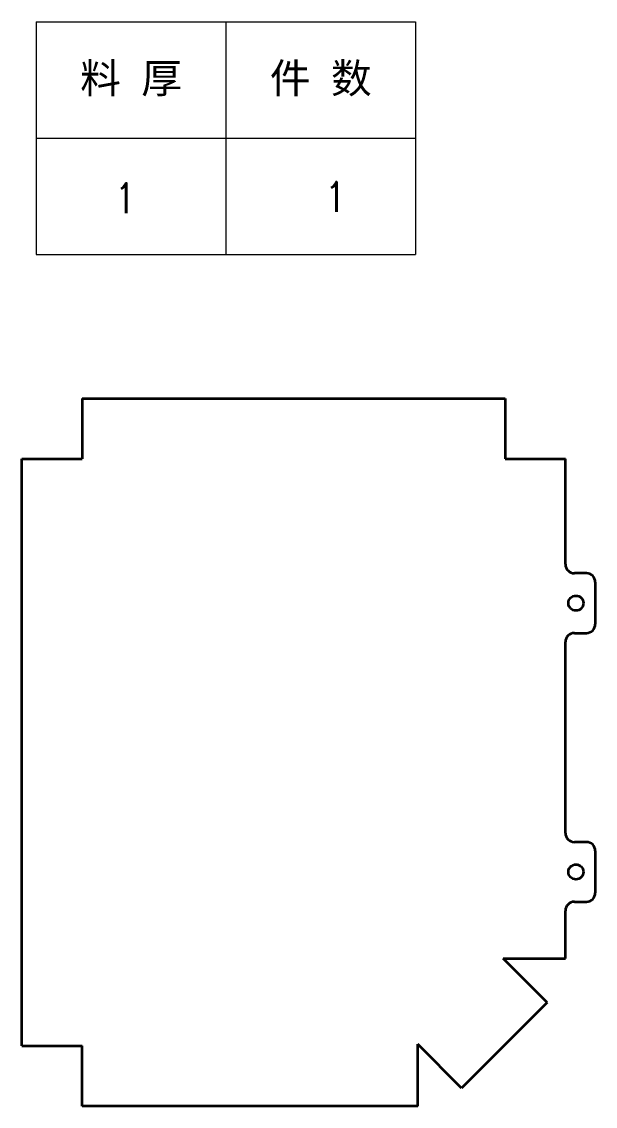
# Model space of a CAD drawing. Header units: millimetres. Extents: x 142029 to 212337, y -20537 to 1533.
# Drawn here: x 142847.4 to 143039.4, y 1169.7 to 1533 of the extents above; entities that cross this region are included whole.
import ezdxf
from ezdxf.enums import TextEntityAlignment as Align

# ---------------------------------------------------------------- set-up
doc = ezdxf.new("R2010")
doc.units = ezdxf.units.MM
doc.header["$LTSCALE"] = 0.5
doc.layers.add('标注线', color=3, linetype='Continuous', lineweight=18)
doc.layers.add('粗实线', color=7, linetype='Continuous', lineweight=35)
doc.styles.add('DIM', font='romans.shx', dxfattribs={"width": 0.8, "bigfont": 'bigfont.shx'})

# ---------------------------------------------------------------- blocks, each defined once
blk = doc.blocks.new('*T146')
at = {"color": 0, "linetype": 'ByBlock', "lineweight": -2, "transparency": 16777216}
for p, q in [((0, 0), (127, 0)), ((0, 0), (0, -78)), ((63.5, 0), (63.5, -78)), ((127, 0), (127, -78)), ((0, -39), (127, -39)), ((0, -78), (127, -78))]:
    blk.add_line(p, q, dxfattribs=at)
at = {"color": 0, "transparency": 16777216, "char_height": 10, "width": 60.5, "attachment_point": 5}
for s, insert in [('{\\fSimSun|b0|i0|c134|p2;料 厚}', (31.75, -19.5)), ('{\\fSimSun|b0|i0|c134|p2;件 数}', (95.25, -19.5))]:
    blk.add_mtext(s, dxfattribs=dict(at, insert=insert))
blk = doc.blocks.new('拆图参数')
blk.add_blockref('*T146', (-63.5, 78))
at = {"style": 'DIM', "width": 0.8}
blk.add_attdef('6', text='', height=10, dxfattribs=at).set_placement((-37.13, 18.91), align=Align.MIDDLE_LEFT)
blk.add_attdef('1', text='', height=10, dxfattribs=at).set_placement((36.65, 19.27), align=Align.MIDDLE_CENTER)

msp = doc.modelspace()

# ---------------------------------------------------------------- linework, layer by layer
at = {"layer": '粗实线', "ltscale": 0.025}
for p, q in [((142867.642, 1406.732), (142867.642, 1386.525)), ((143009.228, 1406.732), (143009.228, 1386.525)), ((142847.435, 1386.525), (142867.642, 1386.525)), ((143009.228, 1386.525), (143029.435, 1386.525)), ((143008.629, 1219.187), (143029.435, 1219.187)), ((143023.341, 1204.475), (143008.629, 1219.187)), ((142847.435, 1189.939), (142867.642, 1189.939)), ((142867.642, 1169.732), (142867.642, 1189.939)), ((142979.98, 1169.732), (142979.98, 1190.538)), ((142994.692, 1175.826), (142979.98, 1190.538))]:
    msp.add_line(p, q, dxfattribs=at)
at = {"layer": '粗实线'}
for p, q in [((142867.642, 1406.732), (143009.228, 1406.732)), ((142847.435, 1189.939), (142847.435, 1386.525)), ((143029.435, 1351.232), (143029.435, 1386.525)), ((143029.435, 1261.232), (143029.435, 1325.232)), ((143029.435, 1219.187), (143029.435, 1235.232)), ((143023.341, 1204.475), (142994.692, 1175.826)), ((142979.98, 1169.732), (142867.642, 1169.732))]:
    msp.add_line(p, q, dxfattribs=at)
at = {"layer": '粗实线', "ltscale": 0.1}
for p, q in [((143036.435, 1348.232), (143032.435, 1348.232)), ((143032.435, 1328.232), (143036.435, 1328.232)), ((143036.435, 1258.232), (143032.435, 1258.232)), ((143032.435, 1238.232), (143036.435, 1238.232))]:
    msp.add_line(p, q, dxfattribs=at)
at = {"layer": '粗实线', "ltscale": 0.35}
for p, q in [((143039.435, 1345.232), (143039.435, 1331.232)), ((143039.435, 1255.232), (143039.435, 1241.232))]:
    msp.add_line(p, q, dxfattribs=at)
at = {"layer": '粗实线'}
for centre in [(143032.935, 1338.232), (143032.935, 1248.232)]:
    msp.add_circle(centre, 2.5, dxfattribs=at)
for centre, start, end in [((143032.435, 1351.232), 180, 270), ((143036.435, 1345.232), 0, 90), ((143036.435, 1331.232), 270, 0), ((143032.435, 1325.232), 90, 180), ((143032.435, 1261.232), 180, 270), ((143036.435, 1255.232), 0, 90), ((143036.435, 1241.232), 270, 0), ((143032.435, 1235.232), 90, 180)]:
    msp.add_arc(centre, 3, start, end, dxfattribs=at)

# ---------------------------------------------------------------- block references
at = {"layer": '标注线'}
msp.add_blockref('拆图参数', (142915.797, 1454.95), dxfattribs=at).add_auto_attribs({'1': '1', '6': '1'})

doc.saveas('drawing.dxf')
